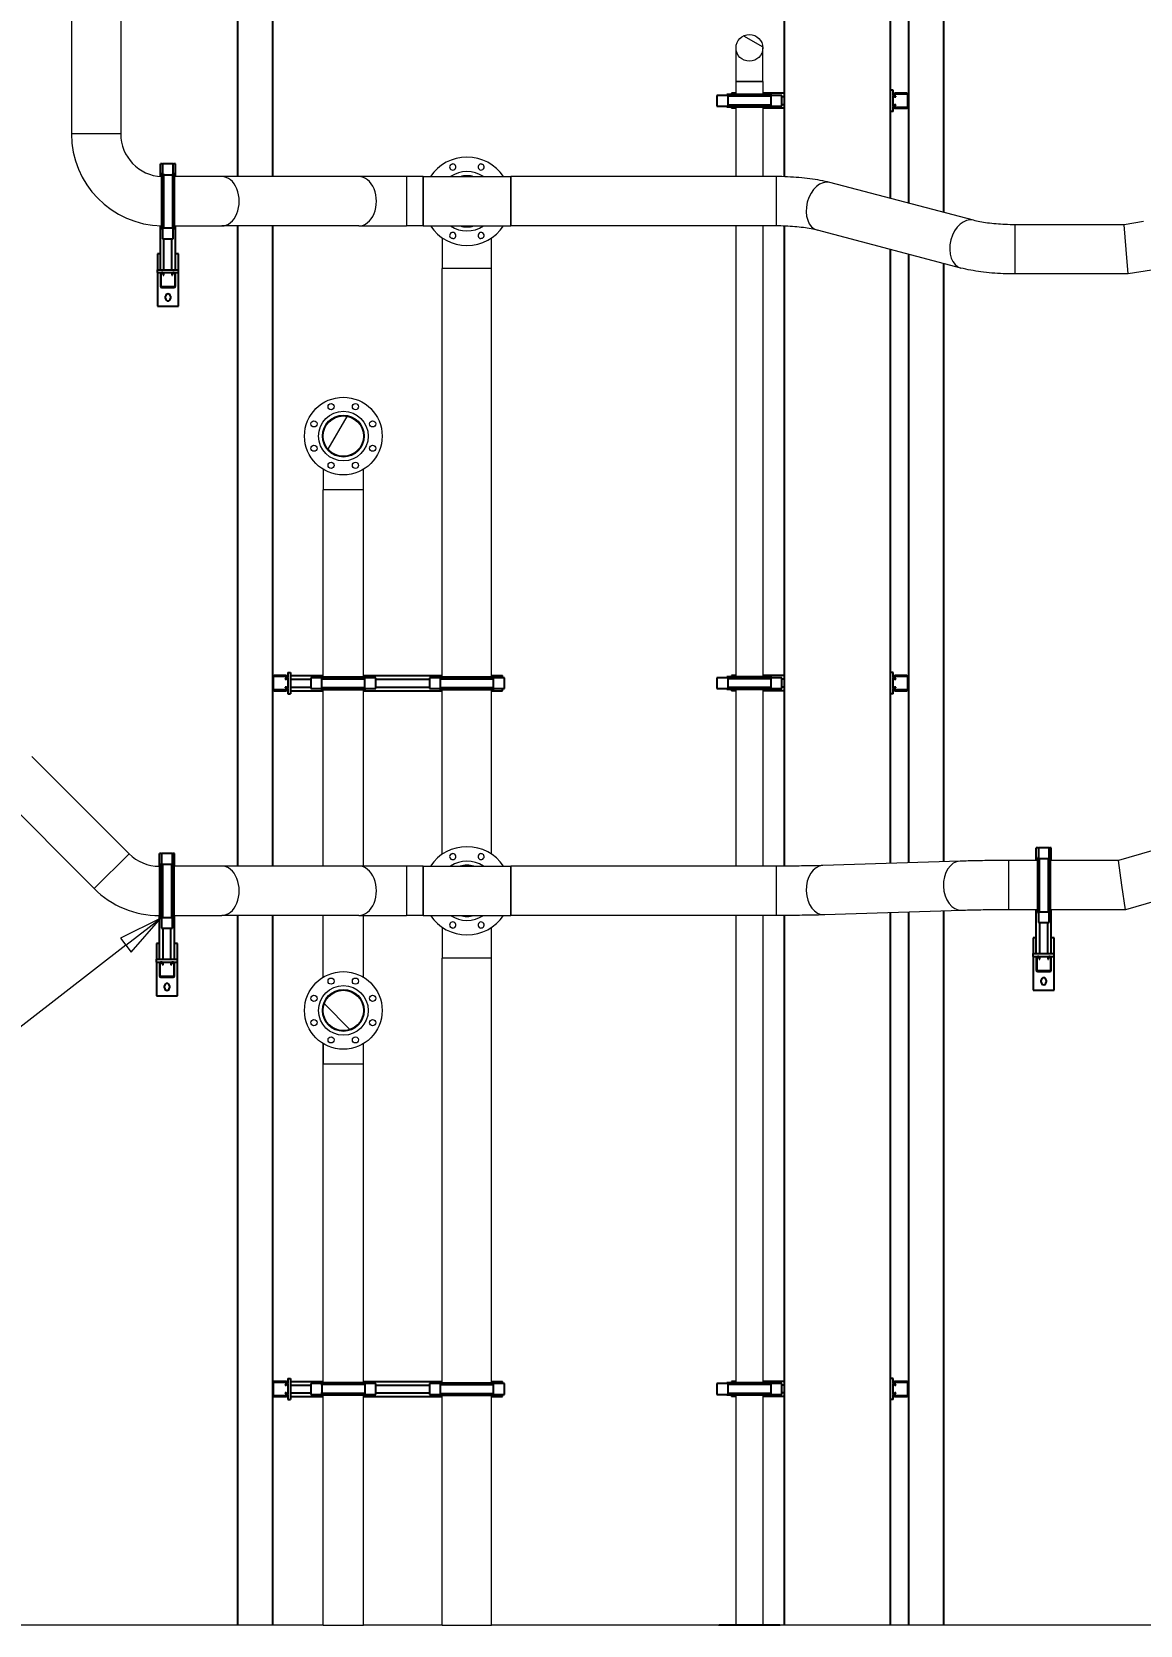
# Model space of a CAD drawing. Header units: millimetres. Extents: x 0 to 157650, y 0 to 89100.
# Drawn here: x 131376 to 140791, y 56180 to 69723 of the extents above; entities that cross this region are included whole.
import ezdxf

# ---------------------------------------------------------------- set-up
doc = ezdxf.new("R2010")
doc.units = ezdxf.units.MM
doc.header["$LTSCALE"] = 150
for name, color, linetype, lineweight in [('Hatch', 7, 'Continuous', 18), ('Symbol', 7, 'Continuous', 18), ('Visible', 7, 'Continuous', 25), ('Visible Narrow', 7, 'Continuous', 18)]:
    doc.layers.add(name, color=color, linetype=linetype, lineweight=lineweight)
doc.layers.add('P_Biomass (BM)', color=150, linetype='Continuous', lineweight=18, true_color=0x007fff)
doc.layers.add('P_Hot Water (HW)', color=1, linetype='Continuous', lineweight=18, true_color=0xff0000)
doc.styles.add('Note Text', font='arial.ttf')

# ---------------------------------------------------------------- blocks, each defined once
blk = doc.blocks.new('Balloon47')
at = {"layer": 'Symbol'}
for p, q in [((883.139, 414.598), (880.857, 413.46)), ((881.164, 413.065), (883.139, 414.598)), ((881.47, 412.67), (883.139, 414.598)), ((881.164, 413.065), (872.659, 406.464)), ((880.857, 413.46), (881.47, 412.67))]:
    blk.add_line(p, q, dxfattribs=at)
at = {"layer": 'Symbol', "flags": 128}
blk.add_lwpolyline([(881.47, 412.67), (883.139, 414.598), (880.857, 413.46), (881.47, 412.67)], dxfattribs=at)
at = {"layer": 'Symbol'}
for centre in [(854.704, 404.171), (862.204, 404.171), (869.704, 404.171)]:
    blk.add_circle(centre, 3.75, dxfattribs=at)
blk.add_solid([(881.47, 412.67), (883.139, 414.598), (880.857, 413.46), (881.47, 412.67)], dxfattribs=at)
at = {"layer": 'Symbol', "char_height": 2.5, "attachment_point": 5, "style": 'Note Text'}
for s, insert in [('20', (854.704, 404.192)), ('18', (862.204, 404.192)), ('22', (869.704, 404.171))]:
    blk.add_mtext(s, dxfattribs=dict(at, insert=insert))

msp = doc.modelspace()

# ---------------------------------------------------------------- hatches: boundary and pattern name
at = {"layer": 'Hatch'}
h = msp.add_hatch(dxfattribs=at)
h.set_pattern_fill('ANSI31', color=256, scale=3810, angle=105.0002, style=0)
h.set_pattern_definition([(150.00025, (0, 0), (-238.1232, -412.4456), [])])
edge = h.paths.add_edge_path()
edge.add_ellipse((137472, 69587), major_axis=(0, 114), ratio=1, start_angle=0, end_angle=360)
h = msp.add_hatch(dxfattribs=at)
h.set_pattern_fill('ANSI31', color=256, scale=3810, angle=15, style=0)
h.set_pattern_definition([(59.99998, (0, 0), (-412.4445, 238.1252), [])])
edge = h.paths.add_edge_path()
edge.add_ellipse((134022, 66287), major_axis=(0, 171), ratio=1, start_angle=0, end_angle=360)
h = msp.add_hatch(dxfattribs=at)
h.set_pattern_fill('ANSI31', color=256, scale=3810, angle=90.0002, style=0)
h.set_pattern_definition([(135.0002, (0, 0), (-336.7584, -336.7608), [])])
edge = h.paths.add_edge_path()
edge.add_ellipse((134022, 61405), major_axis=(0, 171), ratio=1, start_angle=0, end_angle=360)

# ---------------------------------------------------------------- linework, layer by layer
at = {"layer": 'P_Biomass (BM)'}
for p, q in [((131712, 70884), (131712, 68855)), ((132131, 70884), (132131, 68855)), ((132131, 68855), (131712, 68855)), ((132131, 68855), (131712, 68855)), ((132989, 68493), (132585, 68493)), ((134154, 68493), (132989, 68493)), ((134558, 68493), (134154, 68493)), ((134558, 68493), (134558, 68074)), ((134700, 68493), (134558, 68493)), ((134558, 68493), (134558, 68074)), ((134700, 68493), (134700, 68074)), ((134700, 68074), (134700, 68493)), ((134700, 68493), (135444, 68493)), ((135444, 68074), (135444, 68493)), ((137698, 68493), (135444, 68493)), ((135444, 68493), (135444, 68074)), ((137698, 68493), (137698, 68074)), ((137698, 68493), (137698, 68074)), ((139376, 68121), (138156, 68442)), ((132585, 68074), (132989, 68074)), ((134154, 68074), (132989, 68074)), ((134154, 68074), (134558, 68074)), ((134700, 68074), (134558, 68074)), ((134700, 68074), (135444, 68074)), ((137698, 68074), (135444, 68074)), ((139269, 67715), (138049, 68036)), ((139726, 68084), (139726, 67665)), ((140656, 68084), (139726, 68084)), ((139726, 68084), (139726, 67665)), ((140821, 68110), (140656, 68084)), ((140673, 67874), (140656, 68084)), ((134862, 67972), (134862, 67712)), ((135281, 67712), (135281, 67972)), ((140689, 67665), (140673, 67874)), ((135281, 67712), (134862, 67712)), ((134862, 64240), (134862, 67712)), ((135281, 67712), (134862, 67712)), ((135281, 64240), (135281, 67712)), ((140689, 67665), (139726, 67665)), ((140887, 67696), (140689, 67665)), ((133850, 66005), (133850, 65831)), ((134193, 65831), (134193, 66005)), ((134193, 65831), (133850, 65831)), ((134193, 65831), (133850, 65831)), ((133850, 64240), (133850, 65831)), ((134193, 64240), (134193, 65831)), ((133850, 62631), (133850, 64134)), ((134193, 62631), (134193, 64134)), ((134862, 62733), (134862, 64134)), ((135281, 62733), (135281, 64134)), ((132202, 62737), (131376, 63564)), ((131906, 62441), (131079, 63268)), ((142106, 63117), (140606, 62679)), ((132202, 62737), (131906, 62441)), ((132202, 62737), (131906, 62441)), ((142224, 62715), (140666, 62260)), ((132458, 62631), (132458, 62212)), ((132458, 62631), (132458, 62212)), ((132471, 62631), (132458, 62631)), ((132585, 62631), (132577, 62631)), ((132585, 62631), (132585, 62212)), ((132989, 62631), (132585, 62631)), ((132585, 62631), (132585, 62212)), ((134154, 62631), (132989, 62631)), ((134558, 62631), (134154, 62631)), ((134558, 62631), (134558, 62212)), ((134558, 62631), (134558, 62212)), ((134700, 62631), (134558, 62631)), ((134700, 62212), (134700, 62631)), ((134700, 62631), (135444, 62631)), ((134700, 62631), (134700, 62212)), ((135444, 62631), (135444, 62212)), ((135444, 62212), (135444, 62631)), ((137698, 62631), (135444, 62631)), ((137698, 62631), (137698, 62212)), ((137698, 62631), (137698, 62212)), ((139262, 62674), (138096, 62637)), ((139672, 62679), (139672, 62260)), ((139672, 62679), (139672, 62260)), ((139919, 62679), (139672, 62679)), ((140606, 62679), (140026, 62679)), ((140636, 62470), (140606, 62679)), ((140666, 62260), (140636, 62470)), ((132471, 62212), (132458, 62212)), ((132585, 62212), (132577, 62212)), ((132585, 62212), (132989, 62212)), ((134154, 62212), (132989, 62212)), ((133850, 61687), (133850, 62212)), ((134154, 62212), (134558, 62212)), ((134193, 61687), (134193, 62212)), ((134700, 62212), (134558, 62212)), ((134700, 62212), (135444, 62212)), ((137698, 62212), (135444, 62212)), ((139275, 62255), (138109, 62218)), ((139919, 62260), (139672, 62260)), ((140666, 62260), (140026, 62260)), ((134862, 62111), (134862, 61850)), ((135281, 61850), (135281, 62111)), ((135281, 61850), (134862, 61850)), ((134862, 58240), (134862, 61850)), ((135281, 61850), (134862, 61850)), ((135281, 58240), (135281, 61850)), ((133850, 61123), (133850, 60949)), ((133850, 60949), (133850, 61123)), ((134193, 60949), (134193, 61123)), ((134022, 60949), (133850, 60949)), ((133850, 58240), (133850, 60949)), ((134193, 60949), (134022, 60949)), ((134193, 58240), (134193, 60949)), ((133850, 56180), (133850, 58134)), ((134193, 56180), (134193, 58134)), ((134862, 56180), (134862, 58134)), ((135281, 56180), (135281, 58134)), ((133850, 56180), (134193, 56180)), ((134862, 56180), (135281, 56180))]:
    msp.add_line(p, q, dxfattribs=at)
for centre, radius in [((134022, 66287), 330), ((134022, 66287), 211), ((133918, 66537), 26.2), ((134125, 66537), 26.2), ((133772, 66391), 26.2), ((134022, 66287), 178), ((134022, 66287), 171), ((134271, 66391), 26.2), ((133772, 66184), 26.2), ((134271, 66184), 26.2), ((133918, 66038), 26.2), ((134125, 66038), 26.2), ((134022, 61405), 330), ((133918, 61654), 26.2), ((134125, 61654), 26.2), ((133772, 61508), 26.2), ((134022, 61405), 211), ((134022, 61405), 178), ((134022, 61405), 171), ((134271, 61508), 26.2), ((133772, 61301), 26.2), ((134271, 61301), 26.2), ((133918, 61155), 26.2), ((134125, 61155), 26.2)]:
    msp.add_circle(centre, radius, dxfattribs=at)
for centre, radius, start, end in [((132493, 68855), 781, 180, 268.9199), ((132493, 68855), 362, 180, 267.6687), ((135072, 68283), 375, 33.9729, 146.0271), ((134951, 68574), 26.2, 137.3448, 87.6552), ((135072, 68283), 252, 56.258, 123.742), ((135192, 68574), 26.2, 92.3448, 42.6552), ((135072, 68283), 217, 74.461, 105.539), ((135072, 68283), 375, 213.9729, 326.0271), ((134951, 67992), 26.2, 272.3448, 222.6552), ((135072, 68283), 252, 236.258, 303.742), ((135072, 68283), 218, 254.461, 285.539), ((135192, 67992), 26.2, 317.3448, 267.6552), ((132458, 62993), 362, 225, 270), ((135072, 62422), 375, 33.9729, 146.0271), ((134951, 62713), 26.2, 137.3448, 87.6552), ((135192, 62713), 26.2, 92.3448, 42.6552), ((135072, 62422), 252, 56.258, 123.742), ((135072, 62422), 218, 74.461, 105.539), ((132458, 62993), 781, 225, 270), ((135072, 62422), 375, 213.9729, 326.0271), ((135072, 62422), 252, 236.258, 303.742), ((135072, 62422), 218, 254.461, 285.539), ((134951, 62131), 26.2, 272.3448, 222.6552), ((135192, 62131), 26.2, 317.3448, 267.6552)]:
    msp.add_arc(centre, radius, start, end, dxfattribs=at)
for centre, major_axis, ratio, start_param, end_param in [((132989, 68283), (0, -210), 0.707107, 0, 3.141593), ((132989, 68283), (0, -210), 0.707107, 0, 3.141593), ((134154, 68283), (0, -210), 0.707107, 0, 3.141593), ((134154, 68283), (0, -210), 0.707107, 0, 3.141593), ((138102, 68239), (-53, -203), 0.682205, 3.141593, 6.283185), ((138102, 68239), (-53, -203), 0.682205, 3.141593, 6.283185), ((139322, 67918), (-53, -203), 0.682205, 3.141593, 6.283185), ((139322, 67918), (-53, -203), 0.682205, 3.141593, 6.283185), ((132989, 62422), (0, -210), 0.707107, 0, 3.141593), ((132989, 62422), (0, -210), 0.707107, 0, 3.141593), ((134154, 62422), (0, -210), 0.707107, 0, 3.141593), ((134154, 62422), (0, -210), 0.707107, 0, 3.141593), ((138102, 62427), (7, -209), 0.706743, 3.141593, 6.283185), ((138102, 62427), (7, -209), 0.706743, 3.141593, 6.283185), ((139268, 62465), (7, -209), 0.706743, 3.141593, 6.283185), ((139268, 62465), (7, -209), 0.706743, 3.141593, 6.283185)]:
    msp.add_ellipse(centre, major_axis=major_axis, ratio=ratio, start_param=start_param, end_param=end_param, dxfattribs=at)
for points, knots in [([(134932, 68592), (134932, 68593), (134933, 68593), (134937, 68596), (134940, 68598), (134946, 68600), (134949, 68600), (134952, 68600)], [-3.6196991, -3.6196991, -3.6196991, -3.6196991, -3.4825914, -3.4825914, -3.0417403, -3.0417403, -2.6426685, -2.6426685, -2.6426685, -2.6426685]), ([(135191, 68600), (135191, 68600), (135191, 68600), (135194, 68600), (135197, 68600), (135202, 68598), (135205, 68597), (135209, 68594), (135210, 68593), (135211, 68592)], [-2.3553852, -2.3553852, -2.3553852, -2.3553852, -2.3488819, -2.3488819, -2.0438878, -2.0438878, -1.7543331, -1.7543331, -1.56067, -1.56067, -1.56067, -1.56067]), ([(138156, 68442), (138129, 68449), (138102, 68455), (138045, 68466), (138016, 68470), (137955, 68478), (137924, 68482), (137861, 68487), (137829, 68489), (137764, 68492), (137731, 68493), (137698, 68493)], [3.1415927, 3.1415927, 3.1415927, 3.1415927, 3.2986723, 3.2986723, 3.4557519, 3.4557519, 3.6128316, 3.6128316, 3.7699112, 3.7699112, 3.9269908, 3.9269908, 3.9269908, 3.9269908]), ([(139726, 68084), (139699, 68084), (139672, 68084), (139619, 68086), (139593, 68088), (139542, 68092), (139518, 68095), (139472, 68101), (139450, 68105), (139410, 68112), (139392, 68117), (139376, 68121)], [3.1415927, 3.1415927, 3.1415927, 3.1415927, 3.2986723, 3.2986723, 3.4557519, 3.4557519, 3.6128316, 3.6128316, 3.7699112, 3.7699112, 3.9269908, 3.9269908, 3.9269908, 3.9269908]), ([(138049, 68036), (138033, 68041), (138015, 68045), (137975, 68052), (137953, 68056), (137907, 68062), (137882, 68065), (137832, 68069), (137806, 68071), (137752, 68073), (137725, 68074), (137698, 68074)], [3.1415927, 3.1415927, 3.1415927, 3.1415927, 3.2986723, 3.2986723, 3.4557519, 3.4557519, 3.6128316, 3.6128316, 3.7699112, 3.7699112, 3.9269908, 3.9269908, 3.9269908, 3.9269908]), ([(134952, 67966), (134952, 67966), (134952, 67966), (134949, 67966), (134946, 67966), (134941, 67968), (134938, 67969), (134934, 67972), (134933, 67973), (134932, 67974)], [-2.3553852, -2.3553852, -2.3553852, -2.3553852, -2.3488819, -2.3488819, -2.0438878, -2.0438878, -1.7543331, -1.7543331, -1.56067, -1.56067, -1.56067, -1.56067]), ([(135211, 67974), (135211, 67974), (135211, 67974), (135209, 67972), (135207, 67970), (135202, 67968), (135199, 67967), (135195, 67966), (135193, 67966), (135191, 67966)], [-2.3553859, -2.3553859, -2.3553859, -2.3553859, -2.3490312, -2.3490312, -2.0439715, -2.0439715, -1.7543596, -1.7543596, -1.56067, -1.56067, -1.56067, -1.56067]), ([(139726, 67665), (139694, 67665), (139661, 67665), (139596, 67668), (139564, 67670), (139500, 67675), (139469, 67679), (139409, 67687), (139380, 67692), (139323, 67702), (139295, 67709), (139269, 67715)], [3.1415927, 3.1415927, 3.1415927, 3.1415927, 3.2986723, 3.2986723, 3.4557519, 3.4557519, 3.6128316, 3.6128316, 3.7699112, 3.7699112, 3.9269908, 3.9269908, 3.9269908, 3.9269908]), ([(134932, 62731), (134932, 62731), (134932, 62731), (134934, 62733), (134936, 62735), (134941, 62737), (134944, 62738), (134948, 62739), (134950, 62739), (134952, 62739)], [-2.3553859, -2.3553859, -2.3553859, -2.3553859, -2.3490312, -2.3490312, -2.0439715, -2.0439715, -1.7543596, -1.7543596, -1.56067, -1.56067, -1.56067, -1.56067]), ([(135191, 62739), (135191, 62739), (135191, 62739), (135194, 62739), (135197, 62739), (135202, 62737), (135205, 62736), (135209, 62733), (135210, 62732), (135211, 62731)], [-2.3553852, -2.3553852, -2.3553852, -2.3553852, -2.3488819, -2.3488819, -2.0438878, -2.0438878, -1.7543331, -1.7543331, -1.56067, -1.56067, -1.56067, -1.56067]), ([(138096, 62637), (138075, 62636), (138053, 62635), (138006, 62634), (137980, 62634), (137928, 62633), (137901, 62633), (137845, 62632), (137816, 62632), (137757, 62631), (137728, 62631), (137698, 62631)], [3.1415927, 3.1415927, 3.1415927, 3.1415927, 3.2986723, 3.2986723, 3.4557519, 3.4557519, 3.6128316, 3.6128316, 3.7699112, 3.7699112, 3.9269908, 3.9269908, 3.9269908, 3.9269908]), ([(139672, 62679), (139642, 62679), (139612, 62679), (139552, 62679), (139523, 62679), (139465, 62678), (139437, 62678), (139382, 62677), (139356, 62676), (139307, 62675), (139283, 62675), (139262, 62674)], [3.1415927, 3.1415927, 3.1415927, 3.1415927, 3.2986723, 3.2986723, 3.4557519, 3.4557519, 3.6128316, 3.6128316, 3.7699112, 3.7699112, 3.9269908, 3.9269908, 3.9269908, 3.9269908]), ([(138109, 62218), (138087, 62217), (138064, 62216), (138014, 62215), (137988, 62215), (137934, 62214), (137906, 62213), (137848, 62213), (137819, 62213), (137759, 62212), (137729, 62212), (137698, 62212)], [3.1415927, 3.1415927, 3.1415927, 3.1415927, 3.2986723, 3.2986723, 3.4557519, 3.4557519, 3.6128316, 3.6128316, 3.7699112, 3.7699112, 3.9269908, 3.9269908, 3.9269908, 3.9269908]), ([(139672, 62260), (139643, 62260), (139613, 62260), (139555, 62260), (139526, 62260), (139470, 62259), (139443, 62259), (139390, 62258), (139365, 62257), (139318, 62256), (139296, 62256), (139275, 62255)], [3.1415927, 3.1415927, 3.1415927, 3.1415927, 3.2986723, 3.2986723, 3.4557519, 3.4557519, 3.6128316, 3.6128316, 3.7699112, 3.7699112, 3.9269908, 3.9269908, 3.9269908, 3.9269908]), ([(134952, 62105), (134952, 62105), (134952, 62105), (134949, 62104), (134946, 62105), (134941, 62107), (134938, 62108), (134934, 62110), (134933, 62112), (134932, 62113)], [-2.3553852, -2.3553852, -2.3553852, -2.3553852, -2.3488819, -2.3488819, -2.0438878, -2.0438878, -1.7543331, -1.7543331, -1.56067, -1.56067, -1.56067, -1.56067]), ([(135211, 62113), (135211, 62113), (135211, 62113), (135209, 62111), (135207, 62109), (135202, 62106), (135199, 62105), (135195, 62105), (135193, 62104), (135191, 62105)], [-2.3553859, -2.3553859, -2.3553859, -2.3553859, -2.3490312, -2.3490312, -2.0439715, -2.0439715, -1.7543596, -1.7543596, -1.56067, -1.56067, -1.56067, -1.56067])]:
    msp.add_open_spline(points, degree=3, knots=knots, dxfattribs=at)
at = {"layer": 'P_Hot Water (HW)'}
for p, q in [((137357, 69587), (137357, 69302)), ((137586, 69302), (137586, 69587)), ((137357, 69302), (137586, 69302)), ((137357, 69302), (137357, 69190)), ((137586, 69302), (137357, 69302)), ((137586, 69302), (137586, 69190)), ((137357, 69084), (137357, 68493)), ((137586, 69084), (137586, 68493)), ((137357, 68074), (137357, 64240)), ((137586, 68074), (137586, 64240)), ((137357, 64134), (137357, 62631)), ((137586, 64134), (137586, 62631)), ((137357, 62212), (137357, 58240)), ((137586, 62212), (137586, 58240)), ((137357, 58134), (137357, 56182)), ((137586, 58134), (137586, 56182)), ((137210, 56180), (137733, 56180)), ((137725, 56182), (137218, 56182))]:
    msp.add_line(p, q, dxfattribs=at)
msp.add_circle((137472, 69587), 114, dxfattribs=at)
for centre, start, end in [((137218, 56158), 90, 110.3641), ((137725, 56158), 69.6359, 90)]:
    msp.add_arc(centre, 24, start, end, dxfattribs=at)
at = {"layer": 'Visible', "color": 9, "true_color": 0xc0c0c0}
for p, q in [((133122, 69904), (133122, 68493)), ((133422, 68493), (133422, 69903)), ((138822, 69903), (138822, 68267)), ((139122, 68188), (139122, 69903)), ((133122, 68074), (133122, 62631)), ((133422, 62631), (133422, 68074)), ((138822, 67833), (138822, 62660)), ((139122, 62670), (139122, 67754)), ((137282, 64233), (137196, 64233)), ((137196, 64233), (137196, 64141)), ((137662, 64240), (137281, 64240)), ((137281, 64240), (137281, 64233)), ((137661, 64225), (137282, 64225)), ((137288, 64225), (137288, 64149)), ((137357, 64251), (137320, 64251)), ((137320, 64251), (137320, 64240)), ((137770, 64251), (137586, 64251)), ((137655, 64225), (137655, 64149)), ((137748, 64233), (137661, 64233)), ((137662, 64233), (137662, 64240)), ((137748, 64141), (137748, 64233)), ((137770, 64221), (137748, 64221)), ((138694, 64277), (138670, 64277)), ((138694, 64239), (138694, 64277)), ((138694, 64239), (138694, 64233)), ((138694, 64142), (138694, 64233)), ((138700, 64233), (138700, 64239)), ((138810, 64251), (138706, 64251)), ((138706, 64245), (138810, 64245)), ((138717, 64227), (138706, 64227)), ((138706, 64221), (138717, 64221)), ((138717, 64221), (138717, 64227)), ((138816, 64239), (138816, 64135)), ((138822, 64135), (138822, 64239)), ((137196, 64141), (137282, 64141)), ((137281, 64141), (137281, 64134)), ((137662, 64134), (137281, 64134)), ((137661, 64149), (137282, 64149)), ((137320, 64134), (137320, 64123)), ((137357, 64123), (137320, 64123)), ((137770, 64123), (137586, 64123)), ((137661, 64141), (137748, 64141)), ((137662, 64134), (137662, 64141)), ((137770, 64154), (137748, 64154)), ((138694, 64097), (138670, 64097)), ((138694, 64142), (138694, 64135)), ((138694, 64097), (138694, 64135)), ((138700, 64135), (138700, 64142)), ((138717, 64154), (138706, 64154)), ((138706, 64148), (138717, 64148)), ((138810, 64129), (138706, 64129)), ((138706, 64123), (138810, 64123)), ((138717, 64148), (138717, 64154)), ((133122, 62212), (133122, 56180)), ((133422, 56180), (133422, 62212)), ((138822, 62241), (138822, 56180)), ((139122, 56180), (139122, 62250)), ((133422, 58239), (133422, 58135)), ((133428, 58135), (133428, 58239)), ((133537, 58251), (133434, 58251)), ((133434, 58245), (133537, 58245)), ((133543, 58239), (133543, 58233)), ((133549, 58277), (133549, 58239)), ((133549, 58277), (133573, 58277)), ((133549, 58233), (133549, 58239)), ((133573, 58277), (133573, 58097)), ((133573, 58251), (133850, 58251)), ((134212, 58240), (133831, 58240)), ((133831, 58240), (133831, 58233)), ((134193, 58251), (134862, 58251)), ((134212, 58233), (134212, 58240)), ((135281, 58251), (135373, 58251)), ((135373, 58239), (135373, 58251)), ((135373, 58239), (135373, 58233)), ((137662, 58240), (137281, 58240)), ((137281, 58240), (137281, 58233)), ((137357, 58251), (137320, 58251)), ((137320, 58251), (137320, 58240)), ((137770, 58251), (137586, 58251)), ((137662, 58233), (137662, 58240)), ((138694, 58277), (138670, 58277)), ((138694, 58239), (138694, 58277)), ((138694, 58239), (138694, 58233)), ((138700, 58233), (138700, 58239)), ((138810, 58251), (138706, 58251)), ((138706, 58245), (138810, 58245)), ((138816, 58239), (138816, 58135)), ((138822, 58135), (138822, 58239)), ((133537, 58129), (133434, 58129)), ((133434, 58123), (133537, 58123)), ((133527, 58227), (133527, 58221)), ((133537, 58227), (133527, 58227)), ((133527, 58221), (133537, 58221)), ((133527, 58154), (133527, 58148)), ((133537, 58154), (133527, 58154)), ((133527, 58148), (133537, 58148)), ((133543, 58142), (133543, 58135)), ((133549, 58233), (133549, 58142)), ((133549, 58135), (133549, 58142)), ((133549, 58135), (133549, 58097)), ((133573, 58221), (133746, 58221)), ((133573, 58154), (133746, 58154)), ((133573, 58123), (133850, 58123)), ((133832, 58233), (133746, 58233)), ((133746, 58233), (133746, 58141)), ((133746, 58141), (133832, 58141)), ((133831, 58141), (133831, 58134)), ((134212, 58134), (133831, 58134)), ((134211, 58225), (133832, 58225)), ((134211, 58149), (133832, 58149)), ((133838, 58225), (133838, 58149)), ((134193, 58123), (134862, 58123)), ((134205, 58225), (134205, 58149)), ((134298, 58233), (134211, 58233)), ((134211, 58141), (134298, 58141)), ((134212, 58134), (134212, 58141)), ((134298, 58141), (134298, 58233)), ((134298, 58221), (134754, 58221)), ((134298, 58154), (134754, 58154)), ((135281, 58123), (135373, 58123)), ((135373, 58141), (135373, 58135)), ((135373, 58123), (135373, 58135)), ((137282, 58233), (137196, 58233)), ((137196, 58233), (137196, 58141)), ((137196, 58141), (137282, 58141)), ((137281, 58141), (137281, 58134)), ((137662, 58134), (137281, 58134)), ((137661, 58225), (137282, 58225)), ((137661, 58149), (137282, 58149)), ((137288, 58225), (137288, 58149)), ((137320, 58134), (137320, 58123)), ((137357, 58123), (137320, 58123)), ((137770, 58123), (137586, 58123)), ((137655, 58225), (137655, 58149)), ((137748, 58233), (137661, 58233)), ((137661, 58141), (137748, 58141)), ((137662, 58134), (137662, 58141)), ((137748, 58141), (137748, 58233)), ((137770, 58221), (137748, 58221)), ((137770, 58154), (137748, 58154)), ((138694, 58142), (138694, 58233)), ((138694, 58142), (138694, 58135)), ((138694, 58097), (138694, 58135)), ((138700, 58135), (138700, 58142)), ((138717, 58227), (138706, 58227)), ((138706, 58221), (138717, 58221)), ((138717, 58154), (138706, 58154)), ((138706, 58148), (138717, 58148)), ((138810, 58129), (138706, 58129)), ((138706, 58123), (138810, 58123)), ((138717, 58221), (138717, 58227)), ((138717, 58148), (138717, 58154)), ((133549, 58097), (133573, 58097)), ((138694, 58097), (138670, 58097))]:
    msp.add_line(p, q, dxfattribs=at)
at = {"layer": 'Visible'}
for p, q in [((137770, 68492), (137770, 69887)), ((138670, 68306), (138670, 69887)), ((138694, 69227), (138670, 69227)), ((138694, 69189), (138694, 69227)), ((137282, 69183), (137196, 69183)), ((137196, 69183), (137196, 69091)), ((137196, 69091), (137282, 69091)), ((137662, 69190), (137281, 69190)), ((137281, 69190), (137281, 69183)), ((137281, 69091), (137281, 69084)), ((137662, 69084), (137281, 69084)), ((137661, 69175), (137282, 69175)), ((137661, 69099), (137282, 69099)), ((137288, 69175), (137288, 69099)), ((137357, 69201), (137320, 69201)), ((137320, 69201), (137320, 69190)), ((137320, 69084), (137320, 69073)), ((137357, 69073), (137320, 69073)), ((137770, 69201), (137586, 69201)), ((137770, 69073), (137586, 69073)), ((137655, 69175), (137655, 69099)), ((137748, 69183), (137661, 69183)), ((137661, 69091), (137748, 69091)), ((137662, 69183), (137662, 69190)), ((137662, 69084), (137662, 69091)), ((137748, 69091), (137748, 69183)), ((137770, 69171), (137748, 69171)), ((137770, 69104), (137748, 69104)), ((138694, 69189), (138694, 69183)), ((138694, 69092), (138694, 69183)), ((138694, 69092), (138694, 69085)), ((138694, 69047), (138694, 69085)), ((138700, 69183), (138700, 69189)), ((138700, 69085), (138700, 69092)), ((138810, 69201), (138706, 69201)), ((138706, 69195), (138810, 69195)), ((138717, 69177), (138706, 69177)), ((138706, 69171), (138717, 69171)), ((138717, 69104), (138706, 69104)), ((138706, 69098), (138717, 69098)), ((138810, 69079), (138706, 69079)), ((138706, 69073), (138810, 69073)), ((138717, 69171), (138717, 69177)), ((138717, 69098), (138717, 69104)), ((138816, 69189), (138816, 69085)), ((138822, 69085), (138822, 69189)), ((138694, 69047), (138670, 69047)), ((132480, 68601), (132468, 68601)), ((132468, 68494), (132468, 68601)), ((132480, 68601), (132486, 68601)), ((132486, 68601), (132486, 68515)), ((132577, 68601), (132486, 68601)), ((132577, 68601), (132583, 68601)), ((132577, 68515), (132577, 68601)), ((132595, 68601), (132583, 68601)), ((132595, 68493), (132595, 68601)), ((132478, 68515), (132478, 68051)), ((132486, 68515), (132478, 68515)), ((132493, 68515), (132493, 68051)), ((132493, 68509), (132570, 68509)), ((132570, 68515), (132570, 68051)), ((132585, 68515), (132577, 68515)), ((132585, 68515), (132585, 68051)), ((132468, 67701), (132468, 68074)), ((132478, 68051), (132486, 68051)), ((132486, 68051), (132486, 67965)), ((132493, 68057), (132570, 68057)), ((132577, 67965), (132577, 68051)), ((132577, 68051), (132585, 68051)), ((132595, 67701), (132595, 68074)), ((137770, 62632), (137770, 68072)), ((132486, 67965), (132577, 67965)), ((132498, 67701), (132498, 67965)), ((132565, 67701), (132565, 67965)), ((138670, 62655), (138670, 67873)), ((132442, 67835), (132442, 67701)), ((132468, 67835), (132442, 67835)), ((132622, 67835), (132595, 67835)), ((132622, 67701), (132622, 67835)), ((132442, 67701), (132622, 67701)), ((132442, 67677), (132442, 67701)), ((132442, 67677), (132480, 67677)), ((132442, 67677), (132442, 67391)), ((132468, 67665), (132468, 67562)), ((132474, 67562), (132474, 67665)), ((132486, 67677), (132480, 67677)), ((132480, 67671), (132486, 67671)), ((132486, 67677), (132577, 67677)), ((132492, 67665), (132492, 67655)), ((132492, 67655), (132498, 67655)), ((132498, 67655), (132498, 67665)), ((132565, 67665), (132565, 67655)), ((132565, 67655), (132571, 67655)), ((132571, 67655), (132571, 67665)), ((132583, 67677), (132577, 67677)), ((132577, 67671), (132583, 67671)), ((132583, 67677), (132622, 67677)), ((132589, 67665), (132589, 67562)), ((132595, 67562), (132595, 67665)), ((132622, 67677), (132622, 67701)), ((132622, 67391), (132622, 67677)), ((132583, 67556), (132480, 67556)), ((132480, 67550), (132583, 67550)), ((132511, 67457), (132511, 67475)), ((132553, 67475), (132553, 67457)), ((132442, 67391), (132622, 67391)), ((133422, 64239), (133422, 64135)), ((133428, 64135), (133428, 64239)), ((133537, 64251), (133434, 64251)), ((133434, 64245), (133537, 64245)), ((133527, 64227), (133527, 64221)), ((133537, 64227), (133527, 64227)), ((133527, 64221), (133537, 64221)), ((133543, 64239), (133543, 64233)), ((133549, 64277), (133549, 64239)), ((133549, 64277), (133573, 64277)), ((133549, 64233), (133549, 64239)), ((133549, 64233), (133549, 64142)), ((133573, 64277), (133573, 64097)), ((133573, 64251), (133850, 64251)), ((133573, 64221), (133746, 64221)), ((133746, 64233), (133746, 64141)), ((133832, 64233), (133746, 64233)), ((133831, 64240), (134212, 64240)), ((133831, 64240), (133831, 64233)), ((133832, 64225), (134211, 64225)), ((133838, 64149), (133838, 64225)), ((134193, 64251), (134862, 64251)), ((134205, 64149), (134205, 64225)), ((134298, 64233), (134211, 64233)), ((134212, 64233), (134212, 64240)), ((134298, 64141), (134298, 64233)), ((134298, 64221), (134754, 64221)), ((134754, 64233), (134754, 64141)), ((134840, 64233), (134754, 64233)), ((134839, 64240), (135304, 64240)), ((134839, 64240), (134839, 64233)), ((134840, 64225), (135303, 64225)), ((134846, 64149), (134846, 64225)), ((135281, 64251), (135373, 64251)), ((135297, 64149), (135297, 64225)), ((135390, 64233), (135303, 64233)), ((135304, 64233), (135304, 64240)), ((135373, 64239), (135373, 64251)), ((135373, 64239), (135373, 64233)), ((135390, 64141), (135390, 64233)), ((133537, 64129), (133434, 64129)), ((133434, 64123), (133537, 64123)), ((133527, 64154), (133527, 64148)), ((133537, 64154), (133527, 64154)), ((133527, 64148), (133537, 64148)), ((133543, 64142), (133543, 64135)), ((133549, 64135), (133549, 64142)), ((133549, 64135), (133549, 64097)), ((133549, 64097), (133573, 64097)), ((133573, 64154), (133746, 64154)), ((133573, 64123), (133850, 64123)), ((133746, 64141), (133832, 64141)), ((133831, 64141), (133831, 64134)), ((133831, 64134), (134212, 64134)), ((133832, 64149), (134211, 64149)), ((134193, 64123), (134862, 64123)), ((134211, 64141), (134298, 64141)), ((134212, 64134), (134212, 64141)), ((134298, 64154), (134754, 64154)), ((134754, 64141), (134840, 64141)), ((134839, 64141), (134839, 64134)), ((134839, 64134), (135304, 64134)), ((134840, 64149), (135303, 64149)), ((135281, 64123), (135373, 64123)), ((135303, 64141), (135390, 64141)), ((135304, 64134), (135304, 64141)), ((135373, 64141), (135373, 64135)), ((135373, 64123), (135373, 64135)), ((132472, 62740), (132460, 62740)), ((132460, 62631), (132460, 62740)), ((132472, 62740), (132478, 62740)), ((132478, 62740), (132478, 62654)), ((132570, 62740), (132478, 62740)), ((132570, 62740), (132576, 62740)), ((132570, 62654), (132570, 62740)), ((132588, 62740), (132576, 62740)), ((132588, 62631), (132588, 62740)), ((139921, 62788), (139909, 62788)), ((139909, 62679), (139909, 62788)), ((139921, 62788), (139927, 62788)), ((139927, 62788), (139927, 62702)), ((140018, 62788), (139927, 62788)), ((140018, 62788), (140024, 62788)), ((140018, 62702), (140018, 62788)), ((140036, 62788), (140024, 62788)), ((140036, 62679), (140036, 62788)), ((132471, 62654), (132471, 62190)), ((132478, 62654), (132471, 62654)), ((132486, 62654), (132486, 62190)), ((132486, 62648), (132562, 62648)), ((132562, 62654), (132562, 62190)), ((132577, 62654), (132570, 62654)), ((132577, 62654), (132577, 62190)), ((139919, 62702), (139919, 62238)), ((139927, 62702), (139919, 62702)), ((139934, 62702), (139934, 62238)), ((139934, 62696), (140011, 62696)), ((140011, 62702), (140011, 62238)), ((140026, 62702), (140018, 62702)), ((140026, 62702), (140026, 62238)), ((132460, 61840), (132460, 62212)), ((132471, 62190), (132478, 62190)), ((132478, 62190), (132478, 62104)), ((132486, 62196), (132562, 62196)), ((132570, 62104), (132570, 62190)), ((132570, 62190), (132577, 62190)), ((132588, 61840), (132588, 62212)), ((137770, 56180), (137770, 62212)), ((138670, 56180), (138670, 62236)), ((139909, 61888), (139909, 62260)), ((139919, 62238), (139927, 62238)), ((139927, 62238), (139927, 62152)), ((139934, 62244), (140011, 62244)), ((140018, 62152), (140018, 62238)), ((140018, 62238), (140026, 62238)), ((140036, 61888), (140036, 62260)), ((132478, 62104), (132570, 62104)), ((132491, 61840), (132491, 62104)), ((132557, 61840), (132557, 62104)), ((139927, 62152), (140018, 62152)), ((139939, 61888), (139939, 62152)), ((140006, 61888), (140006, 62152)), ((132434, 61974), (132434, 61840)), ((132460, 61974), (132434, 61974)), ((132614, 61974), (132588, 61974)), ((132614, 61840), (132614, 61974)), ((139882, 62022), (139882, 61888)), ((139909, 62022), (139882, 62022)), ((140062, 62022), (140036, 62022)), ((140062, 61888), (140062, 62022)), ((132434, 61840), (132614, 61840)), ((132434, 61816), (132434, 61840)), ((132434, 61816), (132472, 61816)), ((132434, 61816), (132434, 61530)), ((132460, 61804), (132460, 61700)), ((132466, 61700), (132466, 61804)), ((132479, 61816), (132472, 61816)), ((132472, 61810), (132479, 61810)), ((132479, 61816), (132569, 61816)), ((132485, 61804), (132485, 61793)), ((132485, 61793), (132491, 61793)), ((132491, 61793), (132491, 61804)), ((132557, 61804), (132557, 61793)), ((132557, 61793), (132563, 61793)), ((132563, 61793), (132563, 61804)), ((132576, 61816), (132569, 61816)), ((132569, 61810), (132576, 61810)), ((132576, 61816), (132614, 61816)), ((132582, 61804), (132582, 61700)), ((132588, 61700), (132588, 61804)), ((132614, 61816), (132614, 61840)), ((132614, 61530), (132614, 61816)), ((139882, 61888), (140062, 61888)), ((139882, 61864), (139882, 61888)), ((139882, 61864), (139921, 61864)), ((139882, 61864), (139882, 61578)), ((139909, 61852), (139909, 61748)), ((139915, 61748), (139915, 61852)), ((139927, 61864), (139921, 61864)), ((139921, 61858), (139927, 61858)), ((139927, 61864), (140018, 61864)), ((139933, 61852), (139933, 61841)), ((139933, 61841), (139939, 61841)), ((139939, 61841), (139939, 61852)), ((140006, 61852), (140006, 61841)), ((140006, 61841), (140012, 61841)), ((140012, 61841), (140012, 61852)), ((140024, 61864), (140018, 61864)), ((140018, 61858), (140024, 61858)), ((140024, 61864), (140062, 61864)), ((140030, 61852), (140030, 61748)), ((140036, 61748), (140036, 61852)), ((140062, 61864), (140062, 61888)), ((140062, 61578), (140062, 61864)), ((132576, 61694), (132472, 61694)), ((132472, 61688), (132576, 61688)), ((140024, 61742), (139921, 61742)), ((139921, 61736), (140024, 61736)), ((139951, 61644), (139951, 61662)), ((139993, 61662), (139993, 61644)), ((132434, 61530), (132614, 61530)), ((132503, 61596), (132503, 61614)), ((132545, 61614), (132545, 61596)), ((139882, 61578), (140062, 61578)), ((134839, 58240), (135304, 58240)), ((134839, 58240), (134839, 58233)), ((135304, 58233), (135304, 58240)), ((134754, 58233), (134754, 58141)), ((134840, 58233), (134754, 58233)), ((134754, 58141), (134840, 58141)), ((134839, 58141), (134839, 58134)), ((134839, 58134), (135304, 58134)), ((134840, 58225), (135303, 58225)), ((134840, 58149), (135303, 58149)), ((134846, 58149), (134846, 58225)), ((135297, 58149), (135297, 58225)), ((135390, 58233), (135303, 58233)), ((135303, 58141), (135390, 58141)), ((135304, 58134), (135304, 58141)), ((135390, 58141), (135390, 58233))]:
    msp.add_line(p, q, dxfattribs=at)
for centre, radius, start, end in [((138706, 69189), 12, 90, 180), ((138706, 69183), 12, 180, 270), ((138706, 69092), 12, 90, 180), ((138706, 69085), 12, 180, 270), ((138706, 69189), 6, 90, 180), ((138706, 69183), 6, 180, 270), ((138706, 69092), 6, 90, 180), ((138706, 69085), 6, 180, 270), ((138810, 69189), 12, 0, 90), ((138810, 69189), 6, 0, 90), ((138810, 69085), 6, 270, 0), ((138810, 69085), 12, 270, 0), ((132480, 67665), 12, 90, 180), ((132480, 67665), 6, 90, 180), ((132486, 67665), 12, 0, 90), ((132486, 67665), 6, 0, 90), ((132577, 67665), 12, 90, 180), ((132577, 67665), 6, 90, 180), ((132583, 67665), 12, 0, 90), ((132583, 67665), 6, 0, 90), ((132480, 67562), 12, 180, 270), ((132480, 67562), 6, 180, 270), ((132532, 67475), 21, 0, 180), ((132532, 67457), 21, 180, 0), ((132583, 67562), 12, 270, 0), ((132583, 67562), 6, 270, 0), ((133434, 64239), 12, 90, 180), ((133434, 64239), 6, 90, 180), ((133537, 64239), 12, 0, 90), ((133537, 64239), 6, 0, 90), ((133537, 64233), 12, 270, 0), ((133537, 64233), 6, 270, 0), ((133434, 64135), 12, 180, 270), ((133434, 64135), 6, 180, 270), ((133537, 64142), 12, 0, 90), ((133537, 64142), 6, 0, 90), ((133537, 64135), 6, 270, 0), ((133537, 64135), 12, 270, 0), ((132472, 61804), 12, 90, 180), ((132472, 61804), 6, 90, 180), ((132479, 61804), 12, 0, 90), ((132479, 61804), 6, 0, 90), ((132569, 61804), 12, 90, 180), ((132569, 61804), 6, 90, 180), ((132576, 61804), 12, 0, 90), ((132576, 61804), 6, 0, 90), ((139921, 61852), 12, 90, 180), ((139921, 61852), 6, 90, 180), ((139927, 61852), 12, 0, 90), ((139927, 61852), 6, 0, 90), ((140018, 61852), 12, 90, 180), ((140018, 61852), 6, 90, 180), ((140024, 61852), 12, 0, 90), ((140024, 61852), 6, 0, 90), ((132472, 61700), 12, 180, 270), ((132472, 61700), 6, 180, 270), ((132524, 61614), 21, 0, 180), ((132576, 61700), 12, 270, 0), ((132576, 61700), 6, 270, 0), ((139921, 61748), 12, 180, 270), ((139921, 61748), 6, 180, 270), ((139972, 61662), 21, 0, 180), ((139972, 61644), 21, 180, 0), ((140024, 61748), 12, 270, 0), ((140024, 61748), 6, 270, 0), ((132524, 61596), 21, 180, 0)]:
    msp.add_arc(centre, radius, start, end, dxfattribs=at)
at = {"layer": 'Visible', "color": 9, "true_color": 0xc0c0c0}
for centre, radius, start, end in [((138706, 64239), 12, 90, 180), ((138706, 64233), 12, 180, 270), ((138706, 64239), 6, 90, 180), ((138706, 64233), 6, 180, 270), ((138810, 64239), 12, 0, 90), ((138810, 64239), 6, 0, 90), ((138706, 64142), 12, 90, 180), ((138706, 64135), 12, 180, 270), ((138706, 64142), 6, 90, 180), ((138706, 64135), 6, 180, 270), ((138810, 64135), 6, 270, 0), ((138810, 64135), 12, 270, 0), ((133434, 58239), 12, 90, 180), ((133434, 58239), 6, 90, 180), ((133537, 58239), 12, 0, 90), ((133537, 58239), 6, 0, 90), ((138706, 58239), 12, 90, 180), ((138706, 58239), 6, 90, 180), ((138810, 58239), 12, 0, 90), ((138810, 58239), 6, 0, 90), ((133434, 58135), 12, 180, 270), ((133434, 58135), 6, 180, 270), ((133537, 58233), 12, 270, 0), ((133537, 58233), 6, 270, 0), ((133537, 58142), 12, 0, 90), ((133537, 58142), 6, 0, 90), ((133537, 58135), 6, 270, 0), ((133537, 58135), 12, 270, 0), ((138706, 58233), 12, 180, 270), ((138706, 58142), 12, 90, 180), ((138706, 58135), 12, 180, 270), ((138706, 58233), 6, 180, 270), ((138706, 58142), 6, 90, 180), ((138706, 58135), 6, 180, 270), ((138810, 58135), 6, 270, 0), ((138810, 58135), 12, 270, 0)]:
    msp.add_arc(centre, radius, start, end, dxfattribs=at)
at = {"layer": 'Visible Narrow', "color": 9, "true_color": 0xc0c0c0}
for p, q in [((133122, 56180), (122669, 56180)), ((133422, 56180), (133122, 56180)), ((133850, 56180), (133422, 56180)), ((134862, 56180), (134193, 56180)), ((137210, 56180), (135281, 56180)), ((137770, 56180), (137733, 56180)), ((138822, 56180), (138670, 56180)), ((139122, 56180), (138822, 56180)), ((148432, 56180), (139122, 56180))]:
    msp.add_line(p, q, dxfattribs=at)
at = {"layer": 'Visible Narrow'}
msp.add_line((138670, 56180), (137770, 56180), dxfattribs=at)

# ---------------------------------------------------------------- block references
at = {"layer": 'Symbol', "xscale": 150, "yscale": 150, "zscale": 150}
msp.add_blockref('Balloon47', (0, 0), dxfattribs=at)

doc.saveas('drawing.dxf')
